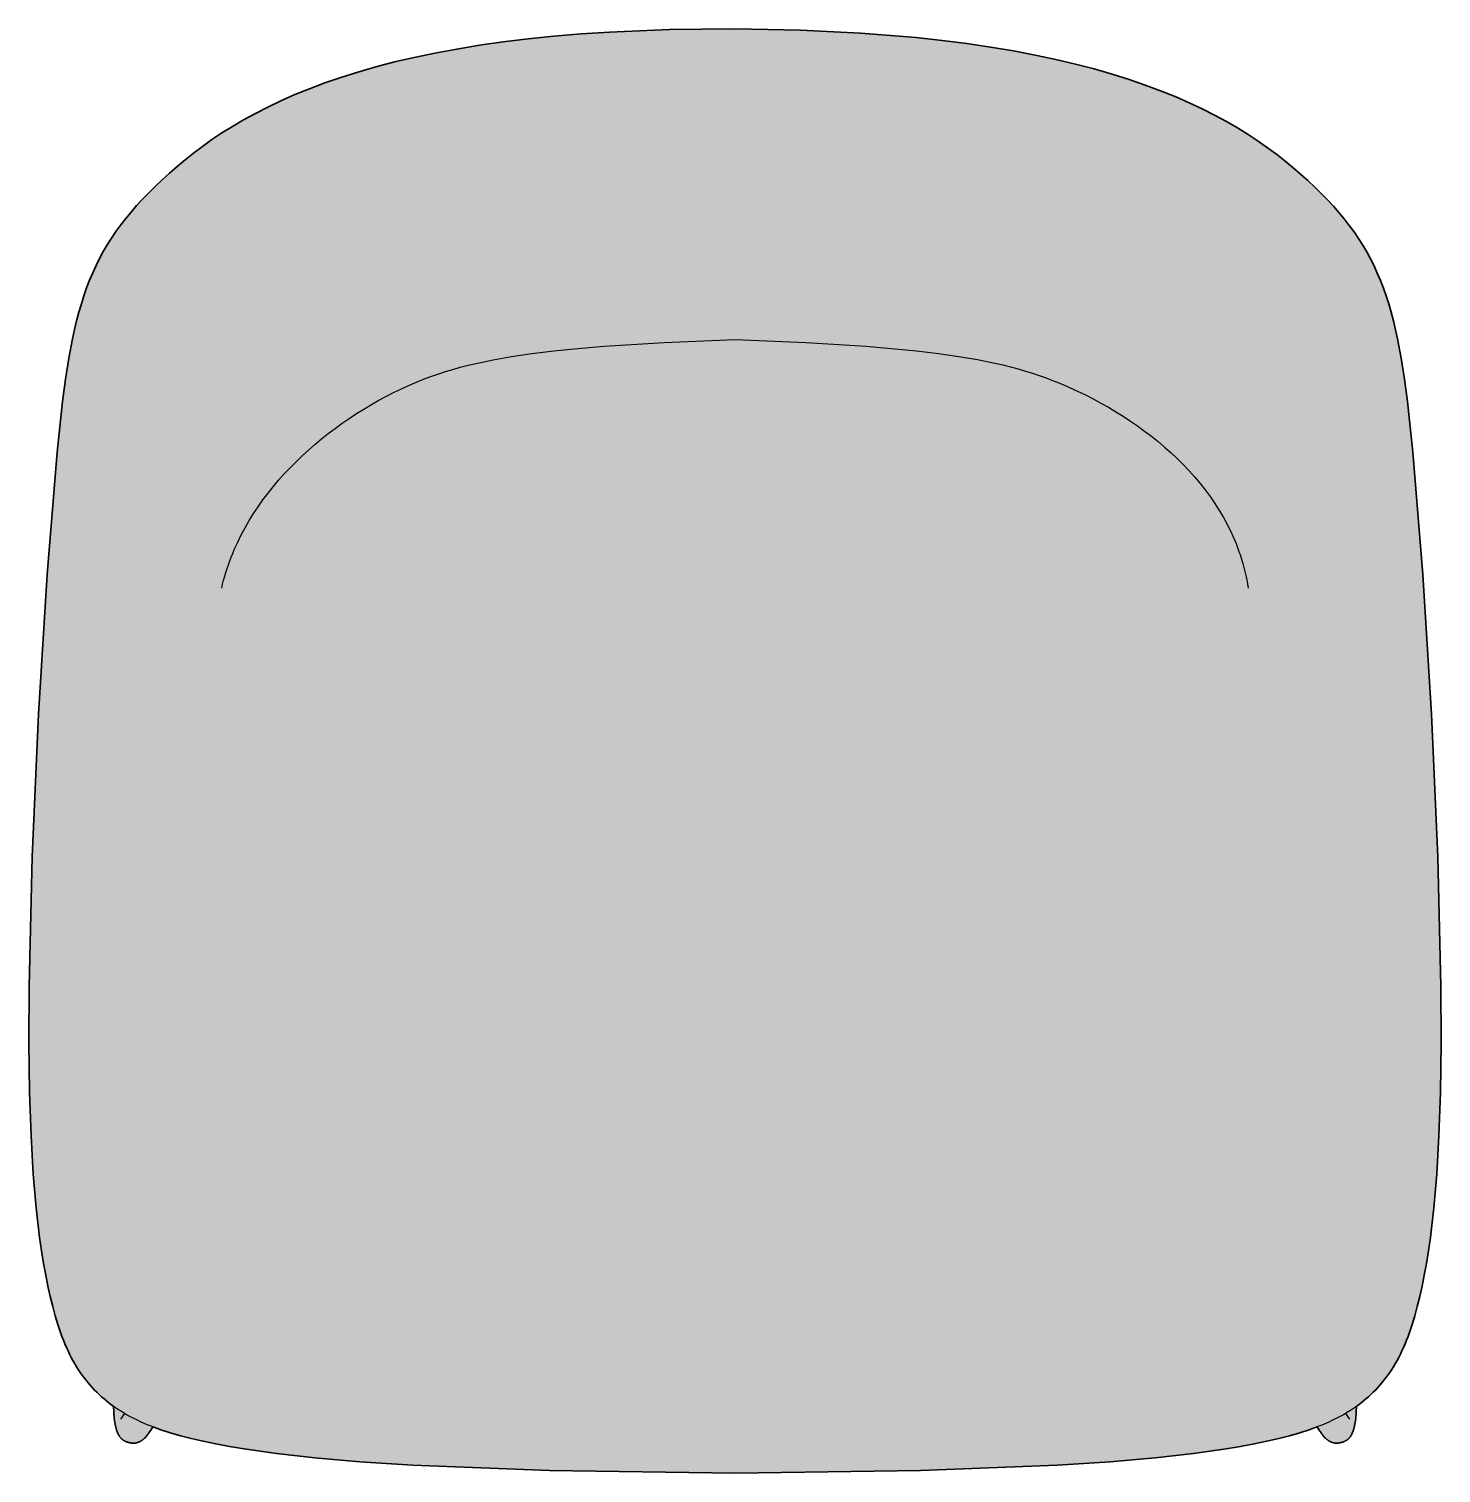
# Model space of a CAD drawing. Header units: millimetres. Extents: x 0 to 1642, y -909 to 770.
# Drawn here: x 109 to 655, y -909 to -351 of the extents above; entities that cross this region are included whole.
import ezdxf

# ---------------------------------------------------------------- set-up
doc = ezdxf.new("R2010")
doc.units = ezdxf.units.MM
doc.layers.add('Blocks', color=7, linetype='Continuous')
doc.layers.add('Blocks$Fill', color=7, linetype='Continuous', true_color=0xffffff)
doc.layers.add('Blocks$Inner', color=7, linetype='Continuous', lineweight=25, true_color=0x007f00)
doc.layers.add('Blocks$Outline', color=7, linetype='Continuous', lineweight=35, true_color=0xff3f3f)

# ---------------------------------------------------------------- blocks, each defined once
blk = doc.blocks.new('Fiber Armchair Sled Base Top')
at = {"layer": 'Blocks$Fill'}
blk.add_hatch(color=256, dxfattribs=at).paths.add_polyline_path([(6.8, -440.93), (5.07, -439.64), (4.07, -438.84), (3.1, -438.02), (2.16, -437.19), (1.23, -436.35), (0.33, -435.48), (-0.55, -434.6), (-1.4, -433.7), (-2.24, -432.77), (-3.06, -431.82), (-3.85, -430.85), (-4.63, -429.85), (-5.39, -428.83), (-6.12, -427.78), (-6.85, -426.69), (-7.55, -425.58), (-8.23, -424.43), (-8.9, -423.25), (-9.55, -422.03), (-10.19, -420.77), (-10.81, -419.48), (-11.42, -418.15), (-12.01, -416.77), (-12.58, -415.35), (-13.15, -413.89), (-13.7, -412.38), (-14.76, -409.22), (-15.78, -405.87), (-16.75, -402.3), (-17.68, -398.51), (-18.58, -394.48), (-19.44, -390.21), (-20.26, -385.66), (-21.05, -380.82), (-21.79, -375.65), (-23.12, -364.24), (-24.24, -351.21), (-25.1, -336.35), (-25.67, -319.45), (-25.94, -300.31), (-25.85, -278.7), (-24.63, -228.5), (-22.21, -173.44), (-18.9, -119.35), (-15.03, -72.06), (-12.93, -52.59), (-11.77, -43.9), (-10.5, -35.83), (-9.08, -28.32), (-8.31, -24.76), (-7.48, -21.32), (-6.61, -17.99), (-5.67, -14.77), (-4.68, -11.65), (-3.62, -8.62), (-2.49, -5.67), (-1.28, -2.8), (0, 0), (1.36, 2.74), (2.81, 5.41), (4.35, 8.04), (5.98, 10.63), (7.71, 13.19), (9.55, 15.71), (11.49, 18.21), (13.54, 20.7), (15.7, 23.19), (17.98, 25.67), (20.39, 28.16), (22.92, 30.66), (25.58, 33.19), (28.38, 35.74), (31.32, 38.31), (34.43, 40.9), (37.7, 43.49), (41.16, 46.09), (44.81, 48.68), (48.67, 51.26), (52.74, 53.82), (57.05, 56.35), (61.59, 58.85), (66.39, 61.3), (71.46, 63.71), (76.8, 66.07), (82.44, 68.37), (88.37, 70.6), (94.62, 72.75), (101.19, 74.82), (108.1, 76.81), (115.36, 78.7), (122.98, 80.48), (130.98, 82.16), (139.36, 83.72), (148.13, 85.17), (157.31, 86.48), (166.92, 87.65), (176.95, 88.68), (187.43, 89.57), (198.37, 90.29), (221.65, 91.25), (246.91, 91.49), (272.16, 91.01), (295.45, 89.87), (316.87, 88.12), (326.9, 87.02), (336.51, 85.8), (345.69, 84.44), (354.46, 82.97), (362.84, 81.38), (370.84, 79.68), (378.46, 77.88), (385.72, 75.99), (392.63, 74), (399.2, 71.94), (405.45, 69.79), (411.38, 67.58), (417.02, 65.3), (422.36, 62.97), (427.43, 60.58), (432.23, 58.16), (436.77, 55.69), (441.08, 53.19), (445.15, 50.67), (449.01, 48.13), (452.66, 45.57), (456.12, 43.01), (459.39, 40.45), (462.5, 37.9), (465.44, 35.36), (468.24, 32.85), (470.9, 30.35), (473.43, 27.88), (475.84, 25.41), (478.12, 22.96), (480.28, 20.5), (482.33, 18.03), (484.27, 15.55), (486.1, 13.04), (487.83, 10.51), (489.47, 7.93), (491.01, 5.32), (492.45, 2.65), (493.82, -0.07), (495.1, -2.86), (496.3, -5.72), (497.43, -8.66), (498.49, -11.68), (499.49, -14.8), (500.42, -18.01), (501.3, -21.34), (502.12, -24.77), (502.9, -28.33), (504.32, -35.83), (505.59, -43.9), (506.75, -52.59), (508.85, -72.06), (512.72, -119.35), (516.02, -173.44), (518.44, -228.5), (519.67, -278.7), (519.75, -300.31), (519.49, -319.45), (518.91, -336.35), (518.05, -351.21), (516.94, -364.24), (515.61, -375.65), (514.86, -380.82), (514.08, -385.66), (513.25, -390.21), (512.39, -394.48), (511.5, -398.51), (510.56, -402.3), (509.59, -405.87), (508.58, -409.22), (507.51, -412.38), (506.96, -413.89), (506.4, -415.35), (505.82, -416.77), (505.23, -418.15), (504.63, -419.48), (504.01, -420.77), (503.37, -422.03), (502.72, -423.25), (502.05, -424.43), (501.36, -425.58), (500.66, -426.69), (499.94, -427.78), (499.2, -428.83), (498.45, -429.85), (497.67, -430.85), (496.87, -431.82), (496.06, -432.77), (495.22, -433.7), (494.36, -434.6), (493.48, -435.48), (492.58, -436.35), (491.66, -437.19), (490.71, -438.02), (489.74, -438.84), (488.74, -439.64), (487.71, -440.42), (487.02, -440.93), (486.91, -443.93), (486.84, -444.81), (486.76, -445.64), (486.66, -446.42), (486.55, -447.15), (486.43, -447.84), (486.3, -448.48), (486.16, -449.08), (486.01, -449.64), (485.93, -449.9), (485.85, -450.16), (485.76, -450.4), (485.68, -450.64), (485.59, -450.86), (485.5, -451.08), (485.41, -451.29), (485.31, -451.49), (485.22, -451.68), (485.12, -451.87), (485.02, -452.04), (484.92, -452.21), (484.82, -452.37), (484.72, -452.53), (484.62, -452.67), (484.51, -452.81), (484.41, -452.95), (484.3, -453.07), (484.19, -453.2), (484.09, -453.31), (483.98, -453.42), (483.87, -453.52), (483.76, -453.62), (483.65, -453.71), (483.54, -453.8), (483.43, -453.88), (483.31, -453.96), (483.2, -454.04), (483.09, -454.11), (482.98, -454.17), (482.87, -454.23), (482.76, -454.29), (482.65, -454.35), (482.54, -454.4), (482.43, -454.45), (482.32, -454.49), (482.1, -454.58), (481.89, -454.65), (481.68, -454.72), (481.48, -454.79), (481.28, -454.84), (481.09, -454.9), (480.89, -454.94), (480.71, -454.98), (480.53, -455.02), (480.35, -455.05), (480.17, -455.08), (480, -455.1), (479.83, -455.12), (479.67, -455.13), (479.5, -455.14), (479.35, -455.14), (479.19, -455.14), (479.04, -455.13), (478.89, -455.12), (478.74, -455.11), (478.59, -455.09), (478.45, -455.07), (478.31, -455.05), (478.17, -455.02), (478.03, -454.98), (477.89, -454.94), (477.76, -454.9), (477.63, -454.86), (477.49, -454.81), (477.36, -454.76), (477.23, -454.71), (477.1, -454.65), (476.97, -454.59), (476.85, -454.52), (476.72, -454.46), (476.59, -454.39), (476.46, -454.31), (476.34, -454.24), (476.21, -454.16), (476.08, -454.07), (475.95, -453.98), (475.82, -453.89), (475.69, -453.79), (475.56, -453.68), (475.43, -453.57), (475.3, -453.46), (475.16, -453.33), (475.02, -453.2), (474.88, -453.06), (474.74, -452.91), (474.6, -452.76), (474.45, -452.59), (474.31, -452.42), (474, -452.04), (473.68, -451.63), (473.35, -451.17), (473, -450.67), (472.64, -450.11), (471.86, -448.85), (468.75, -449.98), (465.13, -451.15), (461.21, -452.28), (456.99, -453.37), (452.45, -454.42), (447.55, -455.44), (442.29, -456.42), (436.64, -457.37), (424.04, -459.19), (409.31, -460.86), (391.91, -462.38), (371.33, -463.71), (318.58, -465.72), (246.91, -466.72), (175.24, -465.72), (101.91, -462.38), (84.51, -460.86), (69.77, -459.19), (57.18, -457.37), (51.53, -456.42), (46.27, -455.44), (41.37, -454.42), (36.82, -453.37), (32.6, -452.28), (28.69, -451.15), (25.06, -449.98), (23.35, -449.37), (21.95, -448.85), (20.81, -450.67), (20.47, -451.18), (20.13, -451.63), (19.82, -452.05), (19.51, -452.42), (19.36, -452.6), (19.22, -452.76), (19.07, -452.92), (18.93, -453.06), (18.79, -453.2), (18.66, -453.34), (18.52, -453.46), (18.39, -453.58), (18.25, -453.69), (18.12, -453.8), (17.99, -453.9), (17.86, -453.99), (17.73, -454.08), (17.61, -454.16), (17.48, -454.24), (17.35, -454.32), (17.22, -454.39), (17.1, -454.46), (16.97, -454.53), (16.84, -454.59), (16.71, -454.65), (16.58, -454.71), (16.45, -454.77), (16.32, -454.82), (16.19, -454.87), (16.06, -454.91), (15.92, -454.95), (15.79, -454.99), (15.65, -455.02), (15.51, -455.05), (15.37, -455.08), (15.22, -455.1), (15.08, -455.12), (14.93, -455.13), (14.78, -455.14), (14.63, -455.15), (14.47, -455.15), (14.31, -455.14), (14.15, -455.14), (13.98, -455.12), (13.82, -455.11), (13.65, -455.09), (13.47, -455.06), (13.29, -455.03), (13.11, -454.99), (12.92, -454.95), (12.73, -454.9), (12.54, -454.85), (12.34, -454.79), (12.13, -454.73), (11.92, -454.66), (11.71, -454.59), (11.5, -454.5), (11.39, -454.45), (11.28, -454.41), (11.17, -454.35), (11.06, -454.3), (10.95, -454.24), (10.84, -454.18), (10.72, -454.11), (10.61, -454.04), (10.5, -453.97), (10.39, -453.89), (10.28, -453.81), (10.17, -453.72), (10.06, -453.63), (9.95, -453.53), (9.84, -453.43), (9.73, -453.32), (9.62, -453.2), (9.52, -453.08), (9.41, -452.95), (9.3, -452.82), (9.2, -452.68), (9.1, -452.53), (8.99, -452.38), (8.89, -452.22), (8.79, -452.05), (8.69, -451.87), (8.6, -451.69), (8.5, -451.5), (8.41, -451.29), (8.32, -451.09), (8.23, -450.87), (8.14, -450.64), (8.05, -450.41), (7.97, -450.16), (7.89, -449.91), (7.81, -449.64), (7.66, -449.09), (7.51, -448.49), (7.38, -447.85), (7.26, -447.16), (7.15, -446.43), (7.06, -445.65), (6.98, -444.82), (6.91, -443.94), (6.86, -443.01)], flags=0)
at = {"layer": 'Blocks$Inner'}
for p, q in [((10.97, -443.65), (9.52, -445.84)), ((482.84, -443.65), (484.29, -445.84))]:
    blk.add_line(p, q, dxfattribs=at)
blk.add_lwpolyline([(175.24, -465.72), (122.48, -463.71), (101.91, -462.38), (84.51, -460.86), (69.77, -459.19), (57.18, -457.37), (51.53, -456.42), (46.27, -455.44), (41.37, -454.42), (36.82, -453.37), (32.6, -452.28), (28.69, -451.15), (25.06, -449.98), (23.35, -449.37), (21.71, -448.76), (20.12, -448.14), (18.6, -447.5), (17.13, -446.85), (15.72, -446.19), (14.36, -445.52), (13.05, -444.83), (11.79, -444.13), (10.57, -443.42), (9.4, -442.69), (8.26, -441.95), (7.17, -441.19), (6.1, -440.42), (5.07, -439.64), (4.07, -438.84), (3.1, -438.02), (2.16, -437.19), (1.23, -436.35), (0.33, -435.48), (-0.55, -434.6), (-1.4, -433.7), (-2.24, -432.77), (-3.06, -431.82), (-3.85, -430.85), (-4.63, -429.85), (-5.39, -428.83), (-6.12, -427.78), (-6.85, -426.69), (-7.55, -425.58), (-8.23, -424.43), (-8.9, -423.25), (-9.55, -422.03), (-10.19, -420.77), (-10.81, -419.48), (-11.42, -418.15), (-12.01, -416.77), (-12.58, -415.35), (-13.15, -413.89), (-13.7, -412.38), (-14.76, -409.22), (-15.78, -405.87), (-16.75, -402.3), (-17.68, -398.51), (-18.58, -394.48), (-19.44, -390.21), (-20.26, -385.66), (-21.05, -380.82), (-21.79, -375.65), (-23.12, -364.24), (-24.24, -351.21), (-25.1, -336.35), (-25.67, -319.45), (-25.94, -300.31), (-25.85, -278.7), (-24.63, -228.5), (-22.21, -173.44), (-18.9, -119.35), (-15.03, -72.06), (-12.93, -52.59), (-11.77, -43.9), (-10.5, -35.83), (-9.08, -28.32), (-8.31, -24.76), (-7.48, -21.32), (-6.61, -17.99), (-5.67, -14.77), (-4.68, -11.65), (-3.62, -8.62), (-2.49, -5.67), (-1.28, -2.8), (0, 0), (1.36, 2.74), (2.81, 5.41), (4.35, 8.04), (5.98, 10.63), (7.71, 13.19), (9.55, 15.71), (11.49, 18.21), (13.54, 20.7), (15.7, 23.19), (17.98, 25.67), (20.39, 28.16), (22.92, 30.66), (25.58, 33.19), (28.38, 35.74), (31.32, 38.31), (34.43, 40.9), (37.7, 43.49), (41.16, 46.09), (44.81, 48.68), (48.67, 51.26), (52.74, 53.82), (57.05, 56.35), (61.59, 58.85), (66.39, 61.3), (71.46, 63.71), (76.8, 66.07), (82.44, 68.37), (88.37, 70.6), (94.62, 72.75), (101.19, 74.82), (108.1, 76.81), (115.36, 78.7), (122.98, 80.48), (130.98, 82.16), (139.36, 83.72), (148.13, 85.17), (157.31, 86.48), (166.92, 87.65), (176.95, 88.68), (187.43, 89.57), (198.37, 90.29), (221.65, 91.25), (246.91, 91.49), (272.16, 91.01), (295.45, 89.87), (316.87, 88.12), (326.9, 87.02), (336.51, 85.8), (345.69, 84.44), (354.46, 82.97), (362.84, 81.38), (370.84, 79.68), (378.46, 77.88), (385.72, 75.99), (392.63, 74), (399.2, 71.94), (405.45, 69.79), (411.38, 67.58), (417.02, 65.3), (422.36, 62.97), (427.43, 60.58), (432.23, 58.16), (436.77, 55.69), (441.08, 53.19), (445.15, 50.67), (449.01, 48.13), (452.66, 45.57), (456.12, 43.01), (459.39, 40.45), (462.5, 37.9), (465.44, 35.36), (468.24, 32.85), (470.9, 30.35), (473.43, 27.88), (475.84, 25.41), (478.12, 22.96), (480.28, 20.5), (482.33, 18.03), (484.27, 15.55), (486.1, 13.04), (487.83, 10.51), (489.47, 7.93), (491.01, 5.32), (492.45, 2.65), (493.82, -0.07), (495.1, -2.86), (496.3, -5.72), (497.43, -8.66), (498.49, -11.68), (499.49, -14.8), (500.42, -18.01), (501.3, -21.34), (502.12, -24.77), (502.9, -28.33), (504.32, -35.83), (505.59, -43.9), (506.75, -52.59), (508.85, -72.06), (512.72, -119.35), (516.02, -173.44), (518.44, -228.5), (519.67, -278.7), (519.75, -300.31), (519.49, -319.45), (518.91, -336.35), (518.05, -351.21), (516.94, -364.24), (515.61, -375.65), (514.86, -380.82), (514.08, -385.66), (513.25, -390.21), (512.39, -394.48), (511.5, -398.51), (510.56, -402.3), (509.59, -405.87), (508.58, -409.22), (507.51, -412.38), (506.96, -413.89), (506.4, -415.35), (505.82, -416.77), (505.23, -418.15), (504.63, -419.48), (504.01, -420.77), (503.37, -422.03), (502.72, -423.25), (502.05, -424.43), (501.36, -425.58), (500.66, -426.69), (499.94, -427.78), (499.2, -428.83), (498.45, -429.85), (497.67, -430.85), (496.87, -431.82), (496.06, -432.77), (495.22, -433.7), (494.36, -434.6), (493.48, -435.48), (492.58, -436.35), (491.66, -437.19), (490.71, -438.02), (489.74, -438.84), (488.74, -439.64), (487.71, -440.42), (486.65, -441.19), (485.55, -441.95), (484.42, -442.69), (483.24, -443.42), (482.03, -444.13), (480.76, -444.83), (479.45, -445.52), (478.1, -446.19), (476.68, -446.85), (475.22, -447.5), (473.69, -448.14), (472.11, -448.76), (470.46, -449.37), (468.75, -449.98), (465.13, -451.15), (461.21, -452.28), (456.99, -453.37), (452.45, -454.42), (447.55, -455.44), (442.29, -456.42), (436.64, -457.37), (424.04, -459.19), (409.31, -460.86), (391.91, -462.38), (371.33, -463.71), (318.58, -465.72), (246.91, -466.72)], close=True, dxfattribs=at)
for points in [[(48.56, -124.64), (48.92, -123.11), (49.31, -121.6), (49.73, -120.09), (50.18, -118.59), (50.66, -117.1), (51.16, -115.62), (51.69, -114.15), (52.25, -112.69), (52.83, -111.23), (53.44, -109.78), (54.74, -106.92), (56.14, -104.09), (57.63, -101.3), (59.22, -98.56), (60.9, -95.85), (62.67, -93.18), (64.52, -90.56), (66.46, -87.99), (68.47, -85.45), (70.57, -82.97), (72.73, -80.53), (74.97, -78.15), (77.28, -75.81), (79.66, -73.52), (82.09, -71.29), (84.59, -69.11), (87.15, -66.98), (89.76, -64.91), (92.42, -62.9), (95.13, -60.94), (97.88, -59.04), (100.68, -57.21), (103.52, -55.43), (106.4, -53.72), (109.31, -52.07), (112.26, -50.48), (115.23, -48.96), (117.57, -47.83), (119.92, -46.73), (122.32, -45.67), (124.75, -44.66), (127.24, -43.67), (129.79, -42.73), (132.41, -41.82), (135.1, -40.95), (137.89, -40.11), (140.77, -39.3), (143.76, -38.53), (146.86, -37.79), (153.45, -36.4), (160.6, -35.13), (168.39, -33.97), (176.9, -32.93), (186.19, -31.98), (196.33, -31.13), (219.48, -29.69), (246.91, -28.56), (274.35, -29.69), (297.53, -31.12), (317.03, -32.9), (325.57, -33.94), (333.41, -35.08), (340.61, -36.32), (347.25, -37.68), (350.38, -38.4), (353.4, -39.16), (356.31, -39.95), (359.12, -40.76), (361.85, -41.61), (364.5, -42.5), (367.09, -43.41), (369.61, -44.37), (372.08, -45.35), (374.51, -46.38), (379.27, -48.53), (382.3, -50), (385.29, -51.52), (388.25, -53.11), (391.18, -54.76), (394.07, -56.48), (396.92, -58.25), (399.72, -60.08), (402.47, -61.98), (405.18, -63.93), (407.82, -65.95), (410.41, -68.02), (412.93, -70.15), (415.39, -72.34), (417.79, -74.59), (420.11, -76.9), (422.35, -79.26), (424.52, -81.68), (426.6, -84.16), (428.6, -86.69), (430.5, -89.29), (432.32, -91.93), (434.04, -94.63), (434.87, -96.01), (435.66, -97.39), (436.44, -98.79), (437.18, -100.2), (437.91, -101.63), (438.6, -103.07), (439.27, -104.52), (439.9, -105.99), (440.52, -107.47), (441.1, -108.97), (441.65, -110.47), (442.17, -111.99), (442.67, -113.53), (443.13, -115.08), (443.57, -116.64), (443.97, -118.21), (444.34, -119.8), (444.68, -121.4), (444.99, -123.01), (445.26, -124.64)], [(6.8, -440.93), (6.86, -443.01), (6.91, -443.94), (6.98, -444.82), (7.06, -445.65), (7.15, -446.43), (7.26, -447.16), (7.38, -447.85), (7.51, -448.49), (7.66, -449.09), (7.81, -449.64), (7.89, -449.91), (7.97, -450.16), (8.05, -450.41), (8.14, -450.64), (8.23, -450.87), (8.32, -451.09), (8.41, -451.29), (8.5, -451.5), (8.6, -451.69), (8.69, -451.87), (8.79, -452.05), (8.89, -452.22), (8.99, -452.38), (9.1, -452.53), (9.2, -452.68), (9.3, -452.82), (9.41, -452.95), (9.52, -453.08), (9.62, -453.2), (9.73, -453.32), (9.84, -453.43), (9.95, -453.53), (10.06, -453.63), (10.17, -453.72), (10.28, -453.81), (10.39, -453.89), (10.5, -453.97), (10.61, -454.04), (10.72, -454.11), (10.84, -454.18), (10.95, -454.24), (11.06, -454.3), (11.17, -454.35), (11.28, -454.41), (11.39, -454.45), (11.5, -454.5), (11.71, -454.59), (11.92, -454.66), (12.13, -454.73), (12.34, -454.79), (12.54, -454.85), (12.73, -454.9), (12.92, -454.95), (13.11, -454.99), (13.29, -455.03), (13.47, -455.06), (13.65, -455.09), (13.82, -455.11), (13.98, -455.12), (14.15, -455.14), (14.31, -455.14), (14.47, -455.15), (14.63, -455.15), (14.78, -455.14), (14.93, -455.13), (15.08, -455.12), (15.22, -455.1), (15.37, -455.08), (15.51, -455.05), (15.65, -455.02), (15.79, -454.99), (15.92, -454.95), (16.06, -454.91), (16.19, -454.87), (16.32, -454.82), (16.45, -454.77), (16.58, -454.71), (16.71, -454.65), (16.84, -454.59), (16.97, -454.53), (17.1, -454.46), (17.22, -454.39), (17.35, -454.32), (17.48, -454.24), (17.61, -454.16), (17.73, -454.08), (17.86, -453.99), (17.99, -453.9), (18.12, -453.8), (18.25, -453.69), (18.39, -453.58), (18.52, -453.46), (18.66, -453.34), (18.79, -453.2), (18.93, -453.06), (19.07, -452.92), (19.22, -452.76), (19.36, -452.6), (19.51, -452.42), (19.82, -452.05), (20.13, -451.63), (20.47, -451.18), (20.81, -450.67), (21.17, -450.12), (21.95, -448.85)], [(487.02, -440.93), (486.96, -443), (486.91, -443.93), (486.84, -444.81), (486.76, -445.64), (486.66, -446.42), (486.55, -447.15), (486.43, -447.84), (486.3, -448.48), (486.16, -449.08), (486.01, -449.64), (485.93, -449.9), (485.85, -450.16), (485.76, -450.4), (485.68, -450.64), (485.59, -450.86), (485.5, -451.08), (485.41, -451.29), (485.31, -451.49), (485.22, -451.68), (485.12, -451.87), (485.02, -452.04), (484.92, -452.21), (484.82, -452.37), (484.72, -452.53), (484.62, -452.67), (484.51, -452.81), (484.41, -452.95), (484.3, -453.07), (484.19, -453.2), (484.09, -453.31), (483.98, -453.42), (483.87, -453.52), (483.76, -453.62), (483.65, -453.71), (483.54, -453.8), (483.43, -453.88), (483.31, -453.96), (483.2, -454.04), (483.09, -454.11), (482.98, -454.17), (482.87, -454.23), (482.76, -454.29), (482.65, -454.35), (482.54, -454.4), (482.43, -454.45), (482.32, -454.49), (482.1, -454.58), (481.89, -454.65), (481.68, -454.72), (481.48, -454.79), (481.28, -454.84), (481.09, -454.9), (480.89, -454.94), (480.71, -454.98), (480.53, -455.02), (480.35, -455.05), (480.17, -455.08), (480, -455.1), (479.83, -455.12), (479.67, -455.13), (479.5, -455.14), (479.35, -455.14), (479.19, -455.14), (479.04, -455.13), (478.89, -455.12), (478.74, -455.11), (478.59, -455.09), (478.45, -455.07), (478.31, -455.05), (478.17, -455.02), (478.03, -454.98), (477.89, -454.94), (477.76, -454.9), (477.63, -454.86), (477.49, -454.81), (477.36, -454.76), (477.23, -454.71), (477.1, -454.65), (476.97, -454.59), (476.85, -454.52), (476.72, -454.46), (476.59, -454.39), (476.46, -454.31), (476.34, -454.24), (476.21, -454.16), (476.08, -454.07), (475.95, -453.98), (475.82, -453.89), (475.69, -453.79), (475.56, -453.68), (475.43, -453.57), (475.3, -453.46), (475.16, -453.33), (475.02, -453.2), (474.88, -453.06), (474.74, -452.91), (474.6, -452.76), (474.45, -452.59), (474.31, -452.42), (474, -452.04), (473.68, -451.63), (473.35, -451.17), (473, -450.67), (472.64, -450.11), (471.86, -448.85)]]:
    blk.add_lwpolyline(points, dxfattribs=at)
at = {"layer": 'Blocks$Outline'}
for points in [[(6.8, -440.93), (6.1, -440.42), (5.07, -439.64), (4.07, -438.84), (3.1, -438.02), (2.16, -437.19), (1.23, -436.35), (0.33, -435.48), (-0.55, -434.6), (-1.4, -433.7), (-2.24, -432.77), (-3.06, -431.82), (-3.85, -430.85), (-4.63, -429.85), (-5.39, -428.83), (-6.12, -427.78), (-6.85, -426.69), (-7.55, -425.58), (-8.23, -424.43), (-8.9, -423.25), (-9.55, -422.03), (-10.19, -420.77), (-10.81, -419.48), (-11.42, -418.15), (-12.01, -416.77), (-12.58, -415.35), (-13.15, -413.89), (-13.7, -412.38), (-14.76, -409.22), (-15.78, -405.87), (-16.75, -402.3), (-17.68, -398.51), (-18.58, -394.48), (-19.44, -390.21), (-20.26, -385.66), (-21.05, -380.82), (-21.79, -375.65), (-23.12, -364.24), (-24.24, -351.21), (-25.1, -336.35), (-25.67, -319.45), (-25.94, -300.31), (-25.85, -278.7), (-24.63, -228.5), (-22.21, -173.44), (-18.9, -119.35), (-15.03, -72.06), (-12.93, -52.59), (-11.77, -43.9), (-10.5, -35.83), (-9.08, -28.32), (-8.31, -24.76), (-7.48, -21.32), (-6.61, -17.99), (-5.67, -14.77), (-4.68, -11.65), (-3.62, -8.62), (-2.49, -5.67), (-1.28, -2.8), (0, 0), (1.36, 2.74), (2.81, 5.41), (4.35, 8.04), (5.98, 10.63), (7.71, 13.19), (9.55, 15.71), (11.49, 18.21), (13.54, 20.7), (15.7, 23.19), (17.98, 25.67), (20.39, 28.16), (22.92, 30.66), (25.58, 33.19), (28.38, 35.74), (31.32, 38.31), (34.43, 40.9), (37.7, 43.49), (41.16, 46.09), (44.81, 48.68), (48.67, 51.26), (52.74, 53.82), (57.05, 56.35), (61.59, 58.85), (66.39, 61.3), (71.46, 63.71), (76.8, 66.07), (82.44, 68.37), (88.37, 70.6), (94.62, 72.75), (101.19, 74.82), (108.1, 76.81), (115.36, 78.7), (122.98, 80.48), (130.98, 82.16), (139.36, 83.72), (148.13, 85.17), (157.31, 86.48), (166.92, 87.65), (176.95, 88.68), (187.43, 89.57), (198.37, 90.29), (221.65, 91.25), (246.91, 91.49), (272.16, 91.01), (295.45, 89.87), (316.87, 88.12), (326.9, 87.02), (336.51, 85.8), (345.69, 84.44), (354.46, 82.97), (362.84, 81.38), (370.84, 79.68), (378.46, 77.88), (385.72, 75.99), (392.63, 74), (399.2, 71.94), (405.45, 69.79), (411.38, 67.58), (417.02, 65.3), (422.36, 62.97), (427.43, 60.58), (432.23, 58.16), (436.77, 55.69), (441.08, 53.19), (445.15, 50.67), (449.01, 48.13), (452.66, 45.57), (456.12, 43.01), (459.39, 40.45), (462.5, 37.9), (465.44, 35.36), (468.24, 32.85), (470.9, 30.35), (473.43, 27.88), (475.84, 25.41), (478.12, 22.96), (480.28, 20.5), (482.33, 18.03), (484.27, 15.55), (486.1, 13.04), (487.83, 10.51), (489.47, 7.93), (491.01, 5.32), (492.45, 2.65), (493.82, -0.07), (495.1, -2.86), (496.3, -5.72), (497.43, -8.66), (498.49, -11.68), (499.49, -14.8), (500.42, -18.01), (501.3, -21.34), (502.12, -24.77), (502.9, -28.33), (504.32, -35.83), (505.59, -43.9), (506.75, -52.59), (508.85, -72.06), (512.72, -119.35), (516.02, -173.44), (518.44, -228.5), (519.67, -278.7), (519.75, -300.31), (519.49, -319.45), (518.91, -336.35), (518.05, -351.21), (516.94, -364.24), (515.61, -375.65), (514.86, -380.82), (514.08, -385.66), (513.25, -390.21), (512.39, -394.48), (511.5, -398.51), (510.56, -402.3), (509.59, -405.87), (508.58, -409.22), (507.51, -412.38), (506.96, -413.89), (506.4, -415.35), (505.82, -416.77), (505.23, -418.15), (504.63, -419.48), (504.01, -420.77), (503.37, -422.03), (502.72, -423.25), (502.05, -424.43), (501.36, -425.58), (500.66, -426.69), (499.94, -427.78), (499.2, -428.83), (498.45, -429.85), (497.67, -430.85), (496.87, -431.82), (496.06, -432.77), (495.22, -433.7), (494.36, -434.6), (493.48, -435.48), (492.58, -436.35), (491.66, -437.19), (490.71, -438.02), (489.74, -438.84), (488.74, -439.64), (487.71, -440.42), (487.02, -440.93)], [(21.95, -448.85), (21.17, -450.12), (20.81, -450.67), (20.47, -451.18), (20.13, -451.63), (19.82, -452.05), (19.51, -452.42), (19.36, -452.6), (19.22, -452.76), (19.07, -452.92), (18.93, -453.06), (18.79, -453.2), (18.66, -453.34), (18.52, -453.46), (18.39, -453.58), (18.25, -453.69), (18.12, -453.8), (17.99, -453.9), (17.86, -453.99), (17.73, -454.08), (17.61, -454.16), (17.48, -454.24), (17.35, -454.32), (17.22, -454.39), (17.1, -454.46), (16.97, -454.53), (16.84, -454.59), (16.71, -454.65), (16.58, -454.71), (16.45, -454.77), (16.32, -454.82), (16.19, -454.87), (16.06, -454.91), (15.92, -454.95), (15.79, -454.99), (15.65, -455.02), (15.51, -455.05), (15.37, -455.08), (15.22, -455.1), (15.08, -455.12), (14.93, -455.13), (14.78, -455.14), (14.63, -455.15), (14.47, -455.15), (14.31, -455.14), (14.15, -455.14), (13.98, -455.12), (13.82, -455.11), (13.65, -455.09), (13.47, -455.06), (13.29, -455.03), (13.11, -454.99), (12.92, -454.95), (12.73, -454.9), (12.54, -454.85), (12.34, -454.79), (12.13, -454.73), (11.92, -454.66), (11.71, -454.59), (11.5, -454.5), (11.39, -454.45), (11.28, -454.41), (11.17, -454.35), (11.06, -454.3), (10.95, -454.24), (10.84, -454.18), (10.72, -454.11), (10.61, -454.04), (10.5, -453.97), (10.39, -453.89), (10.28, -453.81), (10.17, -453.72), (10.06, -453.63), (9.95, -453.53), (9.84, -453.43), (9.73, -453.32), (9.62, -453.2), (9.52, -453.08), (9.41, -452.95), (9.3, -452.82), (9.2, -452.68), (9.1, -452.53), (8.99, -452.38), (8.89, -452.22), (8.79, -452.05), (8.69, -451.87), (8.6, -451.69), (8.5, -451.5), (8.41, -451.29), (8.32, -451.09), (8.23, -450.87), (8.14, -450.64), (8.05, -450.41), (7.97, -450.16), (7.89, -449.91), (7.81, -449.64), (7.66, -449.09), (7.51, -448.49), (7.38, -447.85), (7.26, -447.16), (7.15, -446.43), (7.06, -445.65), (6.98, -444.82), (6.91, -443.94), (6.86, -443.01), (6.8, -440.93)], [(487.02, -440.93), (486.96, -443), (486.91, -443.93), (486.84, -444.81), (486.76, -445.64), (486.66, -446.42), (486.55, -447.15), (486.43, -447.84), (486.3, -448.48), (486.16, -449.08), (486.01, -449.64), (485.93, -449.9), (485.85, -450.16), (485.76, -450.4), (485.68, -450.64), (485.59, -450.86), (485.5, -451.08), (485.41, -451.29), (485.31, -451.49), (485.22, -451.68), (485.12, -451.87), (485.02, -452.04), (484.92, -452.21), (484.82, -452.37), (484.72, -452.53), (484.62, -452.67), (484.51, -452.81), (484.41, -452.95), (484.3, -453.07), (484.19, -453.2), (484.09, -453.31), (483.98, -453.42), (483.87, -453.52), (483.76, -453.62), (483.65, -453.71), (483.54, -453.8), (483.43, -453.88), (483.31, -453.96), (483.2, -454.04), (483.09, -454.11), (482.98, -454.17), (482.87, -454.23), (482.76, -454.29), (482.65, -454.35), (482.54, -454.4), (482.43, -454.45), (482.32, -454.49), (482.1, -454.58), (481.89, -454.65), (481.68, -454.72), (481.48, -454.79), (481.28, -454.84), (481.09, -454.9), (480.89, -454.94), (480.71, -454.98), (480.53, -455.02), (480.35, -455.05), (480.17, -455.08), (480, -455.1), (479.83, -455.12), (479.67, -455.13), (479.5, -455.14), (479.35, -455.14), (479.19, -455.14), (479.04, -455.13), (478.89, -455.12), (478.74, -455.11), (478.59, -455.09), (478.45, -455.07), (478.31, -455.05), (478.17, -455.02), (478.03, -454.98), (477.89, -454.94), (477.76, -454.9), (477.63, -454.86), (477.49, -454.81), (477.36, -454.76), (477.23, -454.71), (477.1, -454.65), (476.97, -454.59), (476.85, -454.52), (476.72, -454.46), (476.59, -454.39), (476.46, -454.31), (476.34, -454.24), (476.21, -454.16), (476.08, -454.07), (475.95, -453.98), (475.82, -453.89), (475.69, -453.79), (475.56, -453.68), (475.43, -453.57), (475.3, -453.46), (475.16, -453.33), (475.02, -453.2), (474.88, -453.06), (474.74, -452.91), (474.6, -452.76), (474.45, -452.59), (474.31, -452.42), (474, -452.04), (473.68, -451.63), (473.35, -451.17), (473, -450.67), (472.64, -450.11), (471.86, -448.85)], [(175.24, -465.72), (122.48, -463.71), (101.91, -462.38), (84.51, -460.86), (69.77, -459.19), (57.18, -457.37), (51.53, -456.42), (46.27, -455.44), (41.37, -454.42), (36.82, -453.37), (32.6, -452.28), (28.69, -451.15), (25.06, -449.98), (23.35, -449.37), (21.95, -448.85)], [(471.86, -448.85), (470.46, -449.37), (468.75, -449.98), (465.13, -451.15), (461.21, -452.28), (456.99, -453.37), (452.45, -454.42), (447.55, -455.44), (442.29, -456.42), (436.64, -457.37), (424.04, -459.19), (409.31, -460.86), (391.91, -462.38), (371.33, -463.71), (318.58, -465.72), (246.91, -466.72), (175.24, -465.72)]]:
    blk.add_lwpolyline(points, dxfattribs=at)

msp = doc.modelspace()

# ---------------------------------------------------------------- block references
at = {"layer": 'Blocks'}
msp.add_blockref('Fiber Armchair Sled Base Top', (135.24, -442.38), dxfattribs=at)

doc.saveas('drawing.dxf')
